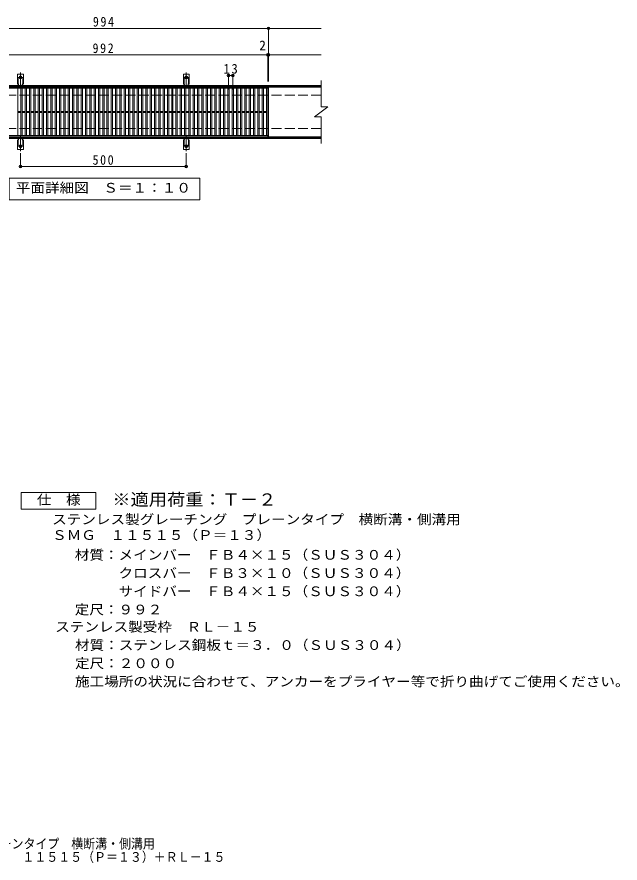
# Model space of a CAD drawing. Units: millimetres, scale not verified, with parts at other scales. Extents: x -1691 to 1560, y -1368 to 1185.
# Drawn here: x -259 to 1560, y -1368 to 1185 of the extents above; entities that cross this region are included whole.
import ezdxf
from ezdxf.enums import TextEntityAlignment as Align

# ---------------------------------------------------------------- set-up
doc = ezdxf.new("R2010")
doc.units = ezdxf.units.MM
doc.header["$LTSCALE"] = 10
doc.header["$PDMODE"] = 32
doc.header["$PDSIZE"] = 8
for name, pattern in [('CHAIN2', [12, 9, -1, 1, -1]), ('DASHED2', [3, 2, -1]), ('DASHED3', [4, 3, -1])]:
    doc.linetypes.add(name, pattern=pattern)
for name, color, linetype, lineweight in [('C-1', 2, 'Continuous', 9), ('C-2', 3, 'Continuous', 9), ('C-4', 7, 'Continuous', 9), ('C-5', 7, 'Continuous', 9), ('C-A', 3, 'Continuous', 9), ('D-5', 7, 'Continuous', 9)]:
    doc.layers.add(name, color=color, linetype=linetype, lineweight=lineweight)
doc.layers.add('F-5_F-5ﾚｲﾔ', color=2, linetype='Continuous')
doc.styles.add('ＭＳ ゴシック', font='')
doc.styles.get('ＭＳ ゴシック').set_extended_font_data('MS Gothic')

msp = doc.modelspace()

# ---------------------------------------------------------------- linework, layer by layer
at = {"layer": 'C-1'}
for p, q in [((658.79, 978.47), (-646.21, 978.47)), ((658.79, 975.47), (-646.21, 975.47)), ((658.79, 821.47), (-646.21, 821.47)), ((658.79, 818.47), (-646.21, 818.47))]:
    msp.add_line(p, q, dxfattribs=at)
at = {"layer": 'C-1', "linetype": 'DASHED3'}
for p, q in [((658.79, 948.47), (-646.21, 948.47)), ((658.79, 848.47), (-646.21, 848.47))]:
    msp.add_line(p, q, dxfattribs=at)
at = {"layer": 'C-2'}
for p, q in [((497.79, 973.47), (497.79, 823.47)), ((499.79, 973.47), (499.79, 823.47)), ((658.79, 973.47), (499.79, 973.47)), ((658.79, 993.47), (658.79, 913.48)), ((-494.21, 969.47), (497.79, 969.47)), ((-256.21, 827.47), (-256.21, 969.47)), ((-247.21, 827.47), (-247.21, 969.47)), ((-243.21, 827.47), (-243.21, 969.47)), ((-234.21, 827.47), (-234.21, 969.47)), ((-230.21, 827.47), (-230.21, 969.47)), ((-221.21, 827.47), (-221.21, 969.47)), ((-217.21, 827.47), (-217.21, 969.47)), ((-208.21, 827.47), (-208.21, 969.47)), ((-204.21, 827.47), (-204.21, 969.47)), ((-195.21, 827.47), (-195.21, 969.47)), ((-191.21, 827.47), (-191.21, 969.47)), ((-182.21, 827.47), (-182.21, 969.47)), ((-178.21, 827.47), (-178.21, 969.47)), ((-169.21, 827.47), (-169.21, 969.47)), ((-165.21, 827.47), (-165.21, 969.47)), ((-156.21, 827.47), (-156.21, 969.47)), ((-152.21, 827.47), (-152.21, 969.47)), ((-143.21, 827.47), (-143.21, 969.47)), ((-139.21, 827.47), (-139.21, 969.47)), ((-130.21, 827.47), (-130.21, 969.47)), ((-126.21, 827.47), (-126.21, 969.47)), ((-117.21, 827.47), (-117.21, 969.47)), ((-113.21, 827.47), (-113.21, 969.47)), ((-104.21, 827.47), (-104.21, 969.47)), ((-100.21, 827.47), (-100.21, 969.47)), ((-91.21, 827.47), (-91.21, 969.47)), ((-87.21, 827.47), (-87.21, 969.47)), ((-78.21, 827.47), (-78.21, 969.47)), ((-74.21, 827.47), (-74.21, 969.47)), ((-65.21, 827.47), (-65.21, 969.47)), ((-61.21, 827.47), (-61.21, 969.47)), ((-52.21, 827.47), (-52.21, 969.47)), ((-48.21, 827.47), (-48.21, 969.47)), ((-39.21, 827.47), (-39.21, 969.47)), ((-35.21, 827.47), (-35.21, 969.47)), ((-26.21, 827.47), (-26.21, 969.47)), ((-22.21, 827.47), (-22.21, 969.47)), ((-13.21, 827.47), (-13.21, 969.47)), ((-9.21, 827.47), (-9.21, 969.47)), ((-0.21, 827.47), (-0.21, 969.47)), ((3.79, 827.47), (3.79, 969.47)), ((12.79, 827.47), (12.79, 969.47)), ((16.79, 827.47), (16.79, 969.47)), ((25.79, 827.47), (25.79, 969.47)), ((29.79, 827.47), (29.79, 969.47)), ((38.79, 827.47), (38.79, 969.47)), ((42.79, 827.47), (42.79, 969.47)), ((51.79, 827.47), (51.79, 969.47)), ((55.79, 827.47), (55.79, 969.47)), ((64.79, 827.47), (64.79, 969.47)), ((68.79, 827.47), (68.79, 969.47)), ((77.79, 827.47), (77.79, 969.47)), ((81.79, 827.47), (81.79, 969.47)), ((90.79, 827.47), (90.79, 969.47)), ((94.79, 827.47), (94.79, 969.47)), ((103.79, 827.47), (103.79, 969.47)), ((107.79, 827.47), (107.79, 969.47)), ((116.79, 827.47), (116.79, 969.47)), ((120.79, 827.47), (120.79, 969.47)), ((129.79, 827.47), (129.79, 969.47)), ((133.79, 827.47), (133.79, 969.47)), ((142.79, 827.47), (142.79, 969.47)), ((146.79, 827.47), (146.79, 969.47)), ((155.79, 827.47), (155.79, 969.47)), ((159.79, 827.47), (159.79, 969.47)), ((168.79, 827.47), (168.79, 969.47)), ((172.79, 827.47), (172.79, 969.47)), ((181.79, 827.47), (181.79, 969.47)), ((185.79, 827.47), (185.79, 969.47)), ((194.79, 827.47), (194.79, 969.47)), ((198.79, 827.47), (198.79, 969.47)), ((207.79, 827.47), (207.79, 969.47)), ((211.79, 827.47), (211.79, 969.47)), ((220.79, 827.47), (220.79, 969.47)), ((224.79, 827.47), (224.79, 969.47)), ((233.79, 827.47), (233.79, 969.47)), ((237.79, 827.47), (237.79, 969.47)), ((246.79, 827.47), (246.79, 969.47)), ((250.79, 827.47), (250.79, 969.47)), ((259.79, 827.47), (259.79, 969.47)), ((263.79, 827.47), (263.79, 969.47)), ((272.79, 827.47), (272.79, 969.47)), ((276.79, 827.47), (276.79, 969.47)), ((285.79, 827.47), (285.79, 969.47)), ((289.79, 827.47), (289.79, 969.47)), ((298.79, 827.47), (298.79, 969.47)), ((302.79, 827.47), (302.79, 969.47)), ((311.79, 827.47), (311.79, 969.47)), ((315.79, 827.47), (315.79, 969.47)), ((324.79, 827.47), (324.79, 969.47)), ((328.79, 827.47), (328.79, 969.47)), ((337.79, 827.47), (337.79, 969.47)), ((341.79, 827.47), (341.79, 969.47)), ((350.79, 827.47), (350.79, 969.47)), ((354.79, 827.47), (354.79, 969.47)), ((363.79, 827.47), (363.79, 969.47)), ((367.79, 827.47), (367.79, 969.47)), ((376.79, 827.47), (376.79, 969.47)), ((380.79, 827.47), (380.79, 969.47)), ((389.79, 827.47), (389.79, 969.47)), ((393.79, 827.47), (393.79, 969.47)), ((402.79, 827.47), (402.79, 969.47)), ((406.79, 827.47), (406.79, 969.47)), ((415.79, 827.47), (415.79, 969.47)), ((419.79, 827.47), (419.79, 969.47)), ((428.79, 827.47), (428.79, 969.47)), ((432.79, 827.47), (432.79, 969.47)), ((441.79, 827.47), (441.79, 969.47)), ((445.79, 827.47), (445.79, 969.47)), ((454.79, 827.47), (454.79, 969.47)), ((458.79, 827.47), (458.79, 969.47)), ((467.79, 827.47), (467.79, 969.47)), ((471.79, 827.47), (471.79, 969.47)), ((480.79, 827.47), (480.79, 969.47)), ((484.79, 827.47), (484.79, 969.47)), ((493.79, 827.47), (493.79, 969.47)), ((-256.21, 899.97), (-247.21, 899.97)), ((-256.21, 896.97), (-247.21, 896.97)), ((-243.21, 899.97), (-234.21, 899.97)), ((-243.21, 896.97), (-234.21, 896.97)), ((-230.21, 899.97), (-221.21, 899.97)), ((-230.21, 896.97), (-221.21, 896.97)), ((-217.21, 899.97), (-208.21, 899.97)), ((-217.21, 896.97), (-208.21, 896.97)), ((-204.21, 899.97), (-195.21, 899.97)), ((-204.21, 896.97), (-195.21, 896.97)), ((-191.21, 899.97), (-182.21, 899.97)), ((-191.21, 896.97), (-182.21, 896.97)), ((-178.21, 899.97), (-169.21, 899.97)), ((-178.21, 896.97), (-169.21, 896.97)), ((-165.21, 899.97), (-156.21, 899.97)), ((-165.21, 896.97), (-156.21, 896.97)), ((-152.21, 899.97), (-143.21, 899.97)), ((-152.21, 896.97), (-143.21, 896.97)), ((-139.21, 899.97), (-130.21, 899.97)), ((-139.21, 896.97), (-130.21, 896.97)), ((-126.21, 899.97), (-117.21, 899.97)), ((-126.21, 896.97), (-117.21, 896.97)), ((-113.21, 899.97), (-104.21, 899.97)), ((-113.21, 896.97), (-104.21, 896.97)), ((-100.21, 899.97), (-91.21, 899.97)), ((-100.21, 896.97), (-91.21, 896.97)), ((-87.21, 899.97), (-78.21, 899.97)), ((-87.21, 896.97), (-78.21, 896.97)), ((-74.21, 899.97), (-65.21, 899.97)), ((-74.21, 896.97), (-65.21, 896.97)), ((-61.21, 899.97), (-52.21, 899.97)), ((-61.21, 896.97), (-52.21, 896.97)), ((-48.21, 899.97), (-39.21, 899.97)), ((-48.21, 896.97), (-39.21, 896.97)), ((-35.21, 899.97), (-26.21, 899.97)), ((-35.21, 896.97), (-26.21, 896.97)), ((-22.21, 899.97), (-13.21, 899.97)), ((-22.21, 896.97), (-13.21, 896.97)), ((-9.21, 899.97), (-0.21, 899.97)), ((-9.21, 896.97), (-0.21, 896.97)), ((3.79, 899.97), (12.79, 899.97)), ((3.79, 896.97), (12.79, 896.97)), ((16.79, 899.97), (25.79, 899.97)), ((16.79, 896.97), (25.79, 896.97)), ((29.79, 899.97), (38.79, 899.97)), ((29.79, 896.97), (38.79, 896.97)), ((42.79, 899.97), (51.79, 899.97)), ((42.79, 896.97), (51.79, 896.97)), ((55.79, 899.97), (64.79, 899.97)), ((55.79, 896.97), (64.79, 896.97)), ((68.79, 899.97), (77.79, 899.97)), ((68.79, 896.97), (77.79, 896.97)), ((81.79, 899.97), (90.79, 899.97)), ((81.79, 896.97), (90.79, 896.97)), ((94.79, 899.97), (103.79, 899.97)), ((94.79, 896.97), (103.79, 896.97)), ((107.79, 899.97), (116.79, 899.97)), ((107.79, 896.97), (116.79, 896.97)), ((120.79, 899.97), (129.79, 899.97)), ((120.79, 896.97), (129.79, 896.97)), ((133.79, 899.97), (142.79, 899.97)), ((133.79, 896.97), (142.79, 896.97)), ((146.79, 899.97), (155.79, 899.97)), ((146.79, 896.97), (155.79, 896.97)), ((159.79, 899.97), (168.79, 899.97)), ((159.79, 896.97), (168.79, 896.97)), ((172.79, 899.97), (181.79, 899.97)), ((172.79, 896.97), (181.79, 896.97)), ((185.79, 899.97), (194.79, 899.97)), ((185.79, 896.97), (194.79, 896.97)), ((198.79, 899.97), (207.79, 899.97)), ((198.79, 896.97), (207.79, 896.97)), ((211.79, 899.97), (220.79, 899.97)), ((211.79, 896.97), (220.79, 896.97)), ((224.79, 899.97), (233.79, 899.97)), ((224.79, 896.97), (233.79, 896.97)), ((237.79, 899.97), (246.79, 899.97)), ((237.79, 896.97), (246.79, 896.97)), ((250.79, 899.97), (259.79, 899.97)), ((250.79, 896.97), (259.79, 896.97)), ((263.79, 899.97), (272.79, 899.97)), ((263.79, 896.97), (272.79, 896.97)), ((276.79, 899.97), (285.79, 899.97)), ((276.79, 896.97), (285.79, 896.97)), ((289.79, 899.97), (298.79, 899.97)), ((289.79, 896.97), (298.79, 896.97)), ((302.79, 899.97), (311.79, 899.97)), ((302.79, 896.97), (311.79, 896.97)), ((315.79, 899.97), (324.79, 899.97)), ((315.79, 896.97), (324.79, 896.97)), ((328.79, 899.97), (337.79, 899.97)), ((328.79, 896.97), (337.79, 896.97)), ((341.79, 899.97), (350.79, 899.97)), ((341.79, 896.97), (350.79, 896.97)), ((354.79, 899.97), (363.79, 899.97)), ((354.79, 896.97), (363.79, 896.97)), ((367.79, 899.97), (376.79, 899.97)), ((367.79, 896.97), (376.79, 896.97)), ((380.79, 899.97), (389.79, 899.97)), ((380.79, 896.97), (389.79, 896.97)), ((393.79, 899.97), (402.79, 899.97)), ((393.79, 896.97), (402.79, 896.97)), ((406.79, 899.97), (415.79, 899.97)), ((406.79, 896.97), (415.79, 896.97)), ((419.79, 899.97), (428.79, 899.97)), ((419.79, 896.97), (428.79, 896.97)), ((432.79, 899.97), (441.79, 899.97)), ((432.79, 896.97), (441.79, 896.97)), ((445.79, 899.97), (454.79, 899.97)), ((445.79, 896.97), (454.79, 896.97)), ((458.79, 899.97), (467.79, 899.97)), ((458.79, 896.97), (467.79, 896.97)), ((471.79, 899.97), (480.79, 899.97)), ((471.79, 896.97), (480.79, 896.97)), ((484.79, 899.97), (493.79, 899.97)), ((484.79, 896.97), (493.79, 896.97)), ((638.79, 883.47), (678.79, 913.48)), ((658.79, 913.48), (678.79, 913.48)), ((638.79, 883.47), (658.79, 883.47)), ((658.79, 883.47), (658.79, 803.47)), ((497.79, 827.47), (-494.21, 827.47)), ((497.79, 823.47), (-494.21, 823.47)), ((658.79, 823.47), (499.79, 823.47))]:
    msp.add_line(p, q, dxfattribs=at)
msp.add_lwpolyline([(-494.21, 823.47), (-494.21, 973.47), (497.79, 973.47)], dxfattribs=at)
at = {"layer": 'C-4'}
for p, q in [((-646.21, 1150.47), (658.79, 1150.47)), ((499.79, 990.47), (499.79, 1153.47)), ((497.79, 990.47), (497.79, 1073.47)), ((-646.21, 1070.47), (658.79, 1070.47)), ((378.79, 965.47), (378.79, 1011.48)), ((378.79, 1008.48), (391.79, 1008.48)), ((391.79, 965.47), (391.79, 1011.48)), ((-248.21, 773.75), (-248.21, 730.47)), ((251.79, 773.75), (251.79, 730.47)), ((-248.21, 733.47), (251.79, 733.47))]:
    msp.add_line(p, q, dxfattribs=at)
for p in [(499.79, 1150.47), (497.79, 1070.47), (499.79, 1070.47), (378.79, 1008.48), (391.79, 1008.48), (-248.21, 733.47), (251.79, 733.47)]:
    msp.add_point(p, dxfattribs=at)
at = {"layer": 'C-5'}
msp.add_lwpolyline([(-282.21, 633.48), (-282.21, 698.47), (292.79, 698.47), (292.79, 633.48)], close=True, dxfattribs=at)
at = {"layer": 'C-A'}
for p, q in [((-256.96, 983.47), (-256.96, 1012.47)), ((-239.46, 1012.47), (-256.96, 1012.47)), ((-239.46, 983.47), (-239.46, 1012.47)), ((243.04, 983.47), (243.04, 1012.47)), ((260.54, 1012.47), (243.04, 1012.47)), ((260.54, 983.47), (260.54, 1012.47)), ((-256.96, 983.47), (-255.71, 983.47)), ((-256.21, 979.47), (-255.71, 979.47)), ((-239.46, 983.47), (-240.71, 983.47)), ((-240.71, 979.47), (-240.2, 979.47)), ((243.04, 983.47), (244.29, 983.47)), ((243.79, 979.47), (244.29, 979.47)), ((260.54, 983.47), (259.29, 983.47)), ((259.29, 979.47), (259.8, 979.47)), ((-256.21, 817.47), (-255.71, 817.47)), ((-240.71, 817.47), (-240.2, 817.47)), ((243.79, 817.47), (244.29, 817.47)), ((259.29, 817.47), (259.8, 817.47)), ((-256.96, 813.47), (-255.71, 813.47)), ((-256.96, 813.47), (-256.96, 784.47)), ((-239.46, 813.47), (-240.71, 813.47)), ((-239.46, 813.47), (-239.46, 784.47)), ((243.04, 813.47), (244.29, 813.47)), ((243.04, 813.47), (243.04, 784.47)), ((260.54, 813.47), (259.29, 813.47)), ((260.54, 813.47), (260.54, 784.47)), ((-239.46, 784.47), (-256.96, 784.47)), ((260.54, 784.47), (243.04, 784.47))]:
    msp.add_line(p, q, dxfattribs=at)
at = {"layer": 'C-A', "linetype": 'DASHED2'}
for p, q in [((-254.96, 983.33), (-254.96, 1012.47)), ((-241.46, 983.33), (-241.46, 1012.47)), ((245.04, 983.33), (245.04, 1012.47)), ((258.54, 983.33), (258.54, 1012.47)), ((-254.96, 813.62), (-254.96, 784.47)), ((-241.46, 813.62), (-241.46, 784.47)), ((245.04, 813.62), (245.04, 784.47)), ((258.54, 813.62), (258.54, 784.47))]:
    msp.add_line(p, q, dxfattribs=at)
at = {"layer": 'C-A', "color": 7, "linetype": 'CHAIN2'}
for p, q in [((-253.99, 1002.47), (-242.43, 1002.47)), ((-248.21, 970.01), (-248.21, 1017.41)), ((246.01, 1002.47), (257.57, 1002.47)), ((251.79, 970.01), (251.79, 1017.41)), ((-248.21, 826.94), (-248.21, 779.54)), ((251.79, 826.94), (251.79, 779.54)), ((-253.99, 794.47), (-242.43, 794.47)), ((246.01, 794.47), (257.57, 794.47))]:
    msp.add_line(p, q, dxfattribs=at)
at = {"layer": 'C-A'}
for centre in [(-248.21, 1002.47), (251.79, 1002.47), (-248.21, 794.47), (251.79, 794.47)]:
    msp.add_circle(centre, 4.25, dxfattribs=at)
for centre, start, end in [((-256.21, 977.47), 90.27596, 150.00047), ((-255.71, 981.47), 270, 90), ((-240.71, 981.47), 90, 269.8667), ((-240.21, 977.47), 29.99927, 89.75836), ((243.79, 977.47), 90.27596, 150.00047), ((244.29, 981.47), 270, 90), ((259.29, 981.47), 90, 269.8667), ((259.79, 977.47), 29.99927, 89.75836), ((-256.21, 819.47), 209.99951, 269.72403), ((-255.71, 815.47), 270, 90), ((-240.71, 815.47), 90.13329, 270), ((-240.21, 819.47), 270.24162, 330.00072), ((243.79, 819.47), 209.99951, 269.72403), ((244.29, 815.47), 270, 90), ((259.29, 815.47), 90.13329, 270), ((259.79, 819.47), 270.24162, 330.00072)]:
    msp.add_arc(centre, 2, start, end, dxfattribs=at)
at = {"layer": 'D-5'}
msp.add_lwpolyline([(-246.25, -300.34), (-246.25, -250.34), (-21.25, -250.34), (-21.25, -300.34)], close=True, dxfattribs=at)

# ---------------------------------------------------------------- texts
at = {"layer": 'C-4', "color": 2, "style": 'ＭＳ ゴシック'}
msp.add_text('2', height=29.33, dxfattribs=at).set_placement((471.83, 1075.47), align=Align.BOTTOM_LEFT)
at = {"layer": 'C-4', "color": 2, "char_height": 29.33, "attachment_point": 7, "style": 'ＭＳ ゴシック'}
for s, insert in [('\\T1.27;\\W0.9;994', (-29.71, 1155.47)), ('\\T1.27;\\W0.9;992', (-30.71, 1075.47)), ('\\T1.27;\\W0.95;13', (364.04, 1013.47)), ('\\T1.27;\\W0.9;500', (-30.71, 738.47))]:
    msp.add_mtext(s, dxfattribs=dict(at, insert=insert))
at = {"layer": 'C-5', "color": 2, "style": 'ＭＳ ゴシック', "width": 1.1}
msp.add_text('平面詳細図\u3000Ｓ＝１：１０', height=29.33, dxfattribs=at).set_placement((-262.21, 645.97), align=Align.BOTTOM_LEFT)
at = {"layer": 'D-5', "color": 2, "style": 'ＭＳ ゴシック', "width": 1.1}
for s, p in [('仕\u3000様', (-198.75, -295.34)), ('ステンレス製グレーチング\u3000プレーンタイプ\u3000横断溝・側溝用', (-152.71, -354.55)), ('ＳＭＧ\u3000１１５１５（Ｐ＝１３）', (-152.71, -401.82)), ('材質：メインバー\u3000ＦＢ４×１５（ＳＵＳ３０４）', (-84.45, -461.55)), ('\u3000\u3000\u3000クロスバー\u3000ＦＢ３×１０（ＳＵＳ３０４）', (-84.45, -516.55)), ('\u3000\u3000\u3000サイドバー\u3000ＦＢ４×１５（ＳＵＳ３０４）', (-84.45, -571.55)), ('定尺：９９２', (-84.45, -626.55)), ('ステンレス製受枠\u3000ＲＬ－１５', (-143.45, -678.78)), ('材質：ステンレス鋼板ｔ＝３．０（ＳＵＳ３０４）', (-83.73, -733.78)), ('定尺：２０００', (-83.73, -788.78)), ('施工場所の状況に合わせて、アンカーをプライヤー等で折り曲げてご使用ください。', (-83.73, -843.78))]:
    msp.add_text(s, height=29.33, dxfattribs=at).set_placement(p, align=Align.BOTTOM_LEFT)
at = {"layer": 'D-5', "color": 3, "style": 'ＭＳ ゴシック', "width": 1.1}
msp.add_text('※適用荷重：Ｔ－２', height=36.66, dxfattribs=at).set_placement((28.75, -300.34), align=Align.BOTTOM_LEFT)
at = {"layer": 'F-5_F-5ﾚｲﾔ', "style": 'ＭＳ ゴシック', "width": 0.9}
for s, p in [('ステンレス製グレーチング\u3000プレーンタイプ\u3000横断溝・側溝用', (-851, -1333.11)), ('ＳＭＧ\u3000１１５１５（Ｐ＝１３）＋ＲＬ－１５', (-386.21, -1373.1))]:
    msp.add_text(s, height=29.33, dxfattribs=at).set_placement(p, align=Align.BOTTOM_LEFT)

doc.saveas('drawing.dxf')
